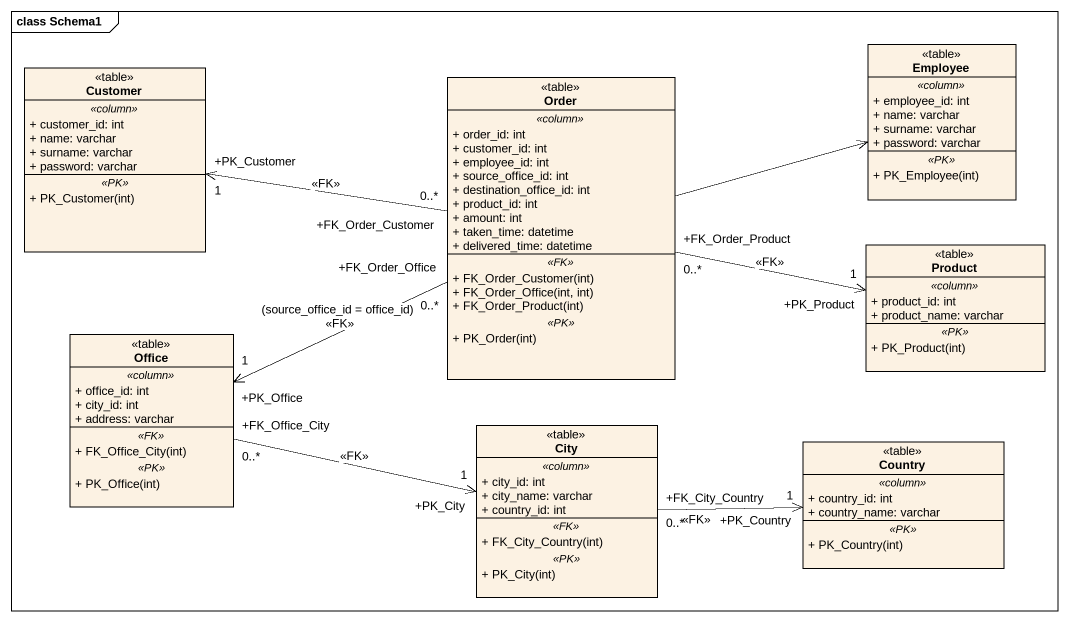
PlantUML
@startuml
mainframe class Schema1
hide circle
hide empty members
skinparam classAttributeIconSize 0
class Customer <<table>> {
  .. <<column>> ..
  + customer_id: int
  + name: varchar
  + surname: varchar
  + password: varchar
  .. <<PK>> ..
  + PK_Customer(int)
}
class Order <<table>> {
  .. <<column>> ..
  + order_id: int
  + customer_id: int
  + employee_id: int
  + source_office_id: int
  + destination_office_id: int
  + product_id: int
  + amount: int
  + taken_time: datetime
  + delivered_time: datetime
  .. <<FK>> ..
  + FK_Order_Customer(int)
  + FK_Order_Office(int, int)
  + FK_Order_Product(int)
  .. <<PK>> ..
  + PK_Order(int)
}
class Employee <<table>> {
  .. <<column>> ..
  + employee_id: int
  + name: varchar
  + surname: varchar
  + password: varchar
  .. <<PK>> ..
  + PK_Employee(int)
}
class Product <<table>> {
  .. <<column>> ..
  + product_id: int
  + product_name: varchar
  .. <<PK>> ..
  + PK_Product(int)
}
class Office <<table>> {
  .. <<column>> ..
  + office_id: int
  + city_id: int
  + address: varchar
  .. <<FK>> ..
  + FK_Office_City(int)
  .. <<PK>> ..
  + PK_Office(int)
}
class City <<table>> {
  .. <<column>> ..
  + city_id: int
  + city_name: varchar
  + country_id: int
  .. <<FK>> ..
  + FK_City_Country(int)
  .. <<PK>> ..
  + PK_City(int)
}
class Country <<table>> {
  .. <<column>> ..
  + country_id: int
  + country_name: varchar
  .. <<PK>> ..
  + PK_Country(int)
}
Order "+FK_Order_Customer\n0..*" -left-> "+PK_Customer\n1" Customer : <<FK>>
Order -right-> Employee
Order "+FK_Order_Product\n0..*" -right-> "+PK_Product\n1" Product : <<FK>>
Order "+FK_Order_Office\n0..*" -left-> "+PK_Office\n1" Office : (source_office_id = office_id)\n<<FK>>
Office "+FK_Office_City\n0..*" -right-> "+PK_City\n1" City : <<FK>>
City "+FK_City_Country\n0..*" -right-> "+PK_Country\n1" Country : <<FK>>
@enduml
